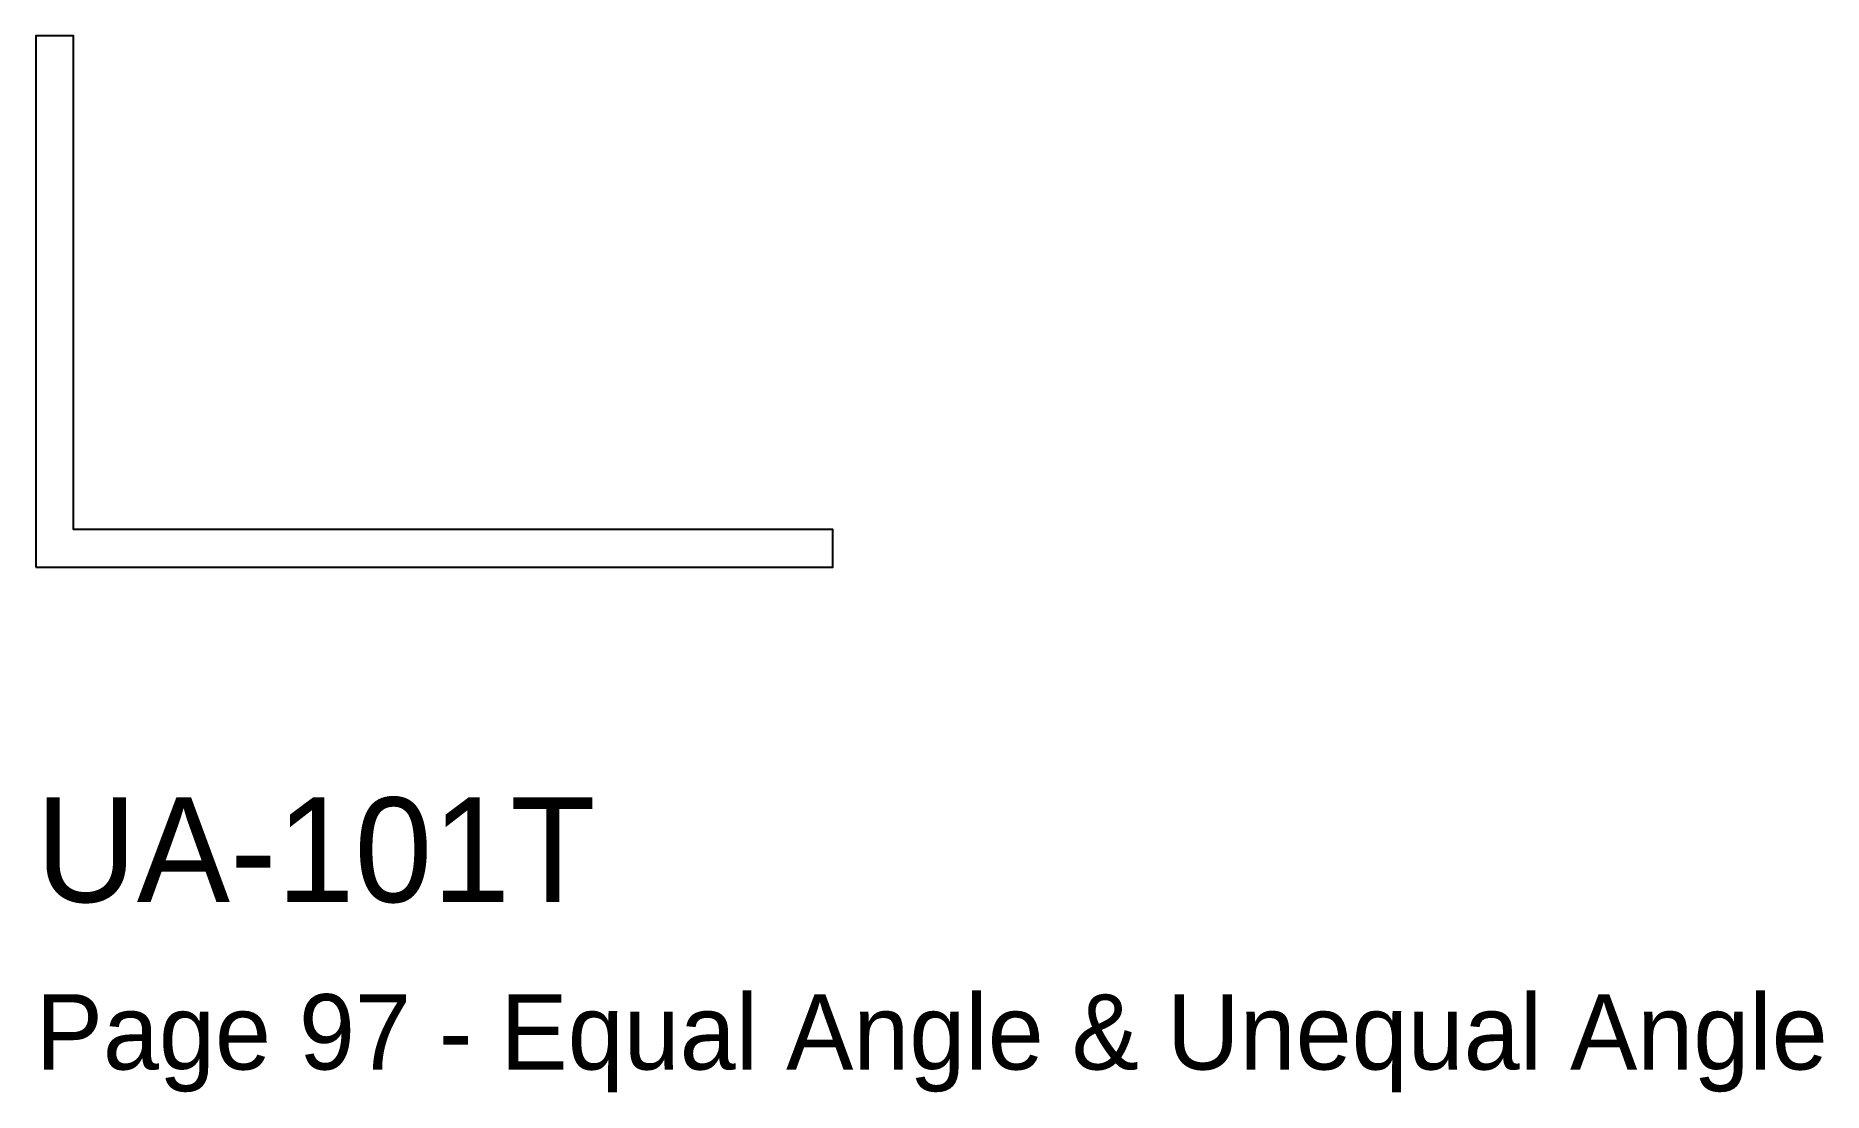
# Model space of a CAD drawing. Header units: millimetres. Extents: x 0 to 42.7, y -12.5 to 12.7.
import ezdxf

# ---------------------------------------------------------------- set-up
doc = ezdxf.new("R2010")
doc.units = ezdxf.units.MM
doc.layers.add('INFO', color=7, linetype='Continuous')
doc.layers.add('PROFILE', color=7, linetype='Continuous')

msp = doc.modelspace()

# ---------------------------------------------------------------- linework, layer by layer
at = {"layer": 'PROFILE'}
msp.add_lwpolyline([(0, 0), (19.05, 0), (19.05, 0.9), (0.9, 0.9), (0.9, 12.7), (0, 12.7)], close=True, dxfattribs=at)

# ---------------------------------------------------------------- texts
at = {"layer": 'INFO'}
for s, height, p in [('UA-101T', 2.5, (0, -8)), ('Page 97 - Equal Angle & Unequal Angle', 1.8, (0, -12))]:
    msp.add_text(s, height=height, dxfattribs=at).set_placement(p)

doc.saveas('drawing.dxf')
